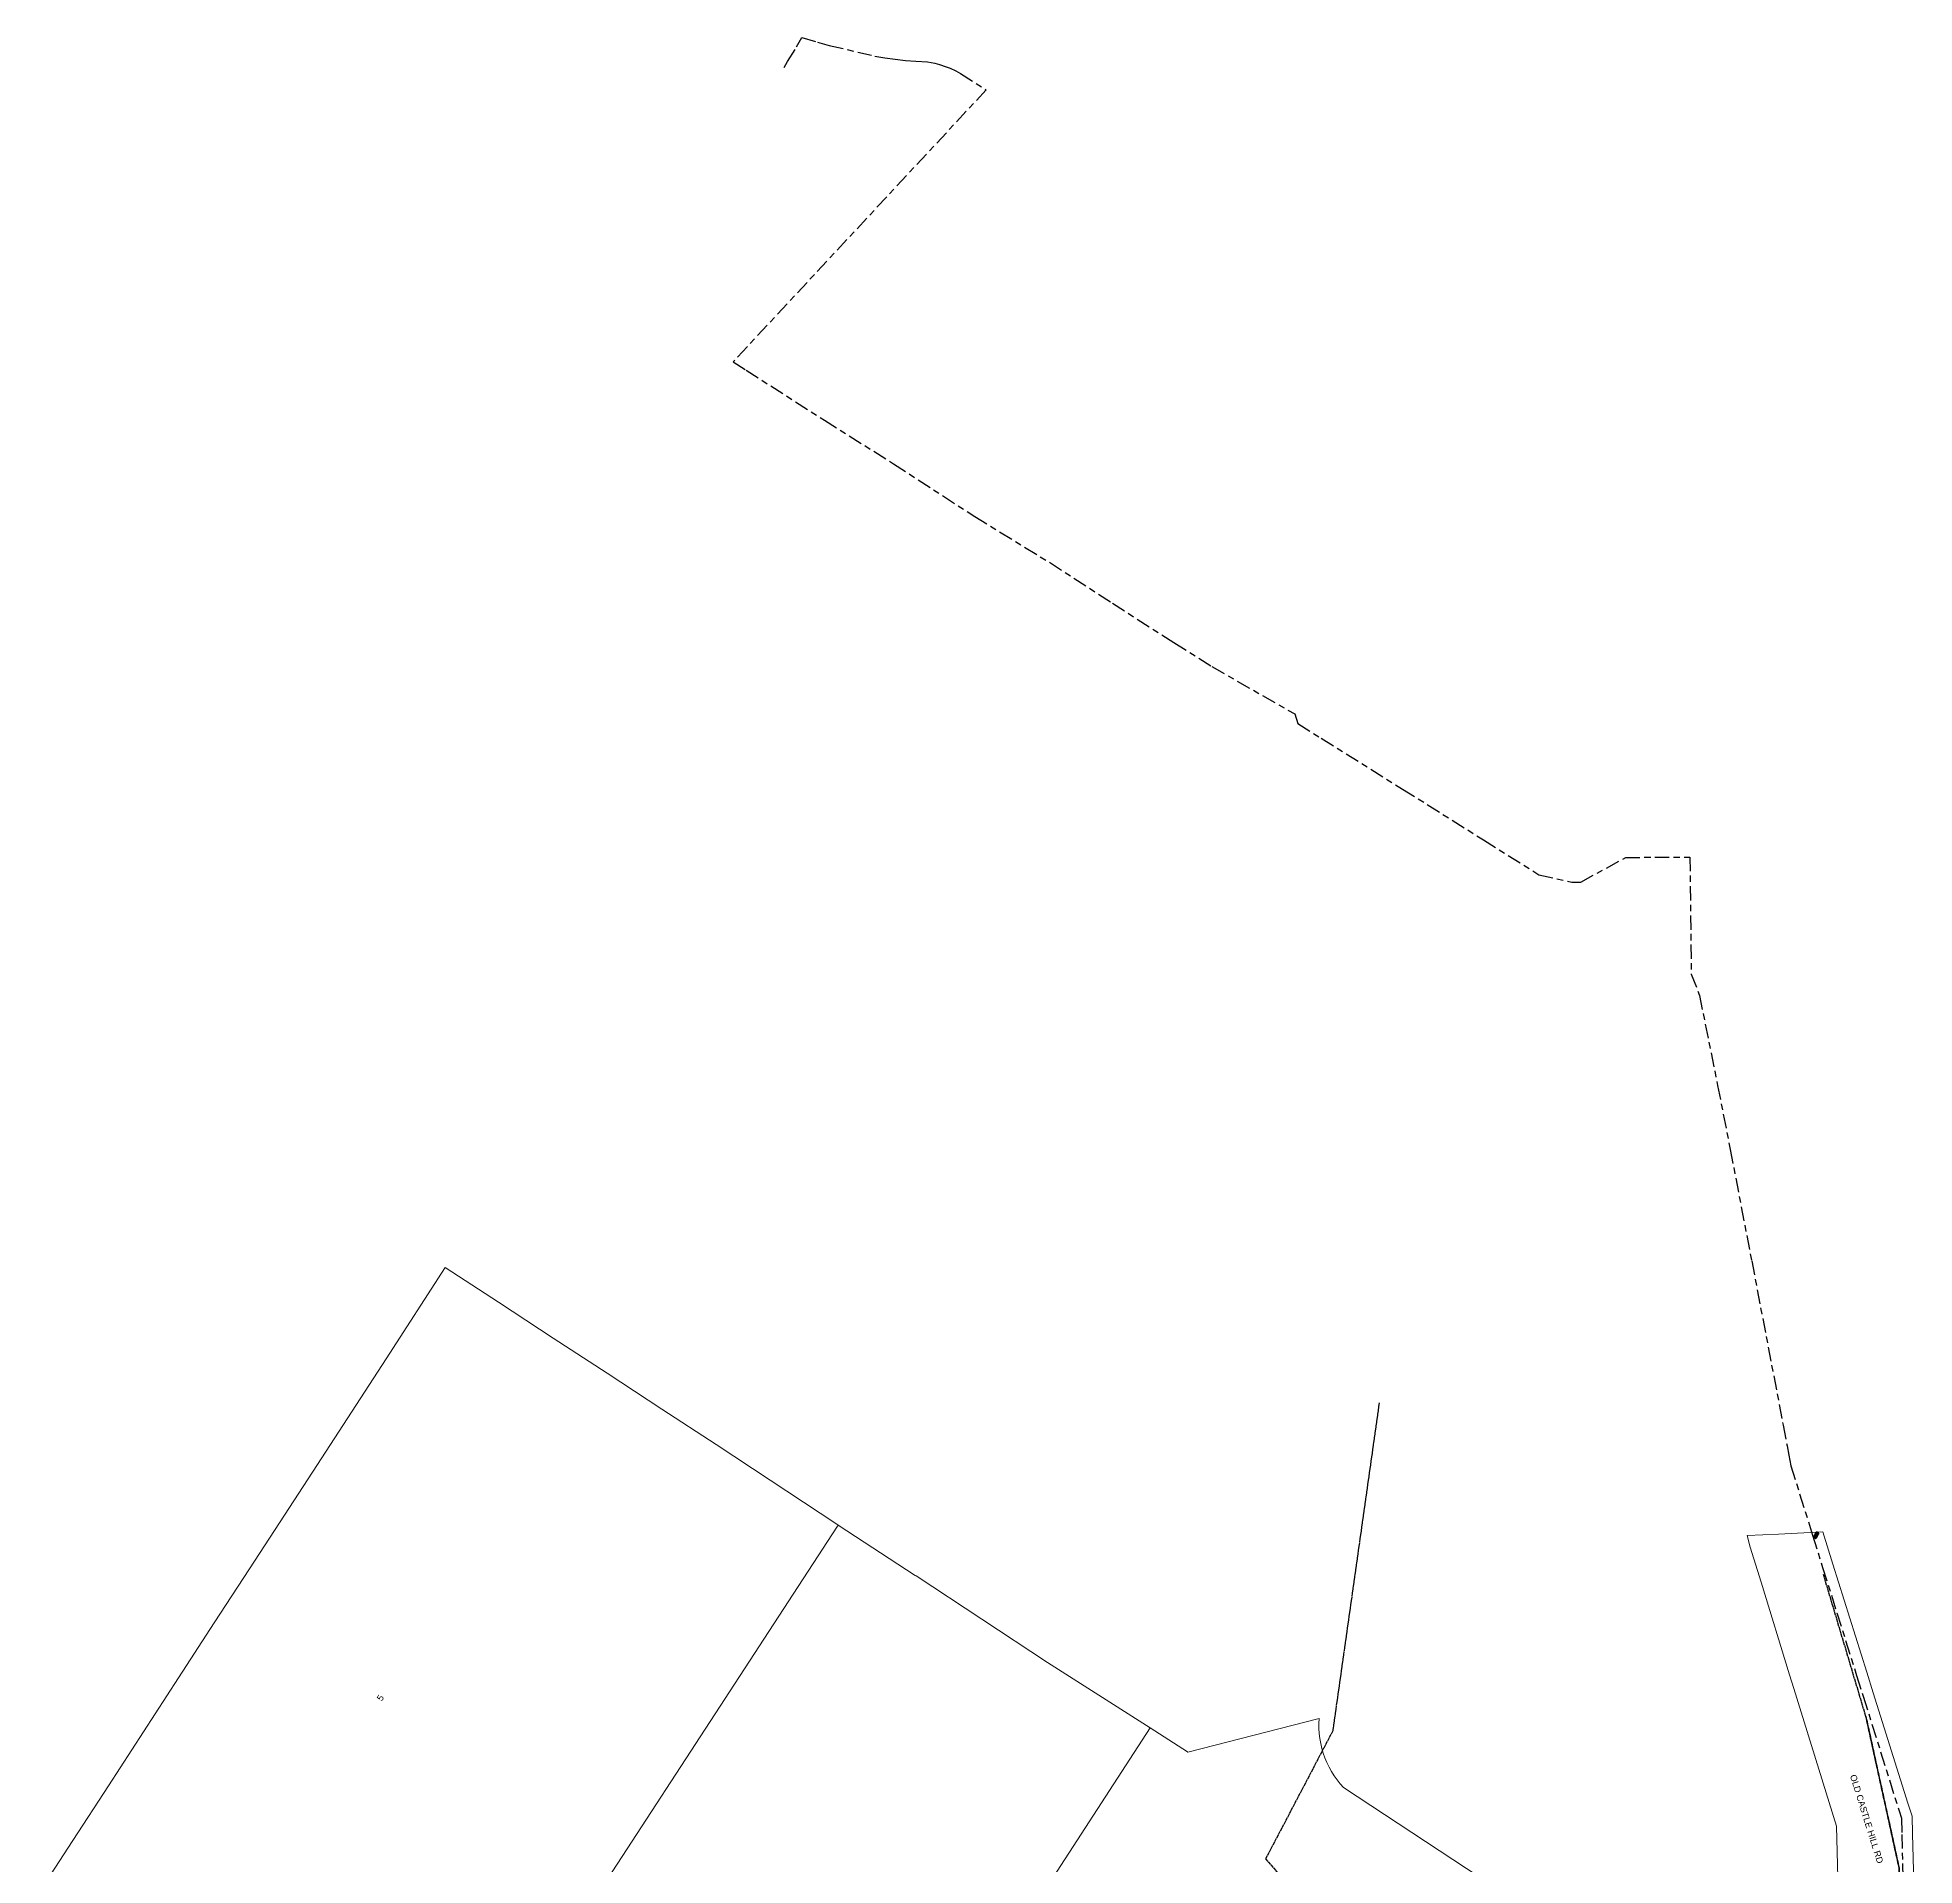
# Model space of a CAD drawing. Header units: metres. Extents: x 314728 to 315901, y 6265229 to 6266735.
# Drawn here: x 315025 to 315552, y 6266222 to 6266735 of the extents above; entities that cross this region are included whole.
import ezdxf
from ezdxf.enums import TextEntityAlignment as Align

# ---------------------------------------------------------------- set-up
doc = ezdxf.new("R2010")
doc.units = ezdxf.units.M
doc.linetypes.add('Cable Exist OH', pattern=[1, 1, 0])
doc.linetypes.add('Cable Exist UG', pattern=[8.2, 4, -1.2, 1.8, -1.2])
doc.layers.get('0').update_dxf_attribs({"color": 6})
doc.layers.add('Cadastre Land Parcels_SP_EXT', color=250, linetype='Continuous', lineweight=5)
doc.layers.add('Cadastre Roads_SP_EXT', color=250, linetype='Continuous', lineweight=5)
for name, color, linetype in [('Equip_SP_LV_NEW', 2, 'Continuous'), ('Mains_HV_EXT', 7, 'Continuous'), ('Mains_SL_EXT', 7, 'Continuous')]:
    doc.layers.add(name, color=color, linetype=linetype)
doc.styles.get("Standard").update_dxf_attribs({"font": 'arial.ttf'})

# ---------------------------------------------------------------- blocks, each defined once
blk = doc.blocks.new('LV_STJ_NEW')
blk.add_hatch(color=256).paths.add_polyline_path([(0.91, 0.13, 0.414214), (0.59, 0.45), (-0.59, 0.45, 0.414214), (-0.91, 0.13), (-0.91, -0.13, 0.414214), (-0.59, -0.45), (0.59, -0.45, 0.414214), (0.91, -0.13)])
blk.add_lwpolyline([(-0.91, 0.13), (-0.91, -0.13, 0.414214), (-0.59, -0.45), (0.59, -0.45, 0.414214), (0.91, -0.13), (0.91, 0.13, 0.414214), (0.59, 0.45), (-0.59, 0.45, 0.414214)], format="xyb", close=True)
for tag, flags, p in [('ORIENTATION', 9, (1.5, 0)), ('STATE', 9, (1.5, -0.8)), ('OWNED_BY', 9, (1.5, -1)), ('OPERATED_BY', 9, (1.5, -1.2)), ('OPERATING_VOLTAGE', 9, (1.5, -1.6)), ('CONSTRUCTED_VOLTAGE', 9, (1.5, -1.8)), ('TYPE', 9, (1.5, -2.2)), ('Z', 1, (1.5, -2.4)), ('USAGE', 9, (1.5, -0.2)), ('LEGEND', 9, (1.5, -0.4)), ('NOTES', 9, (1.5, -0.6)), ('MAINTAINED_BY', 9, (1.5, -1.4)), ('NUMBER_OF_PHASES', 9, (1.5, -2))]:
    blk.add_attdef(tag, text='', height=0.2, dxfattribs=dict(flags=flags)).set_placement(p, align=Align.MIDDLE_LEFT)

msp = doc.modelspace()

# ---------------------------------------------------------------- linework, layer by layer
at = {"layer": 'Cadastre Land Parcels_SP_EXT', "linetype": 'Continuous'}
for points in [[(315152.21, 6266167.43), (315249.84, 6266317.07), (315250.03, 6266317.33), (315249.59, 6266317.61), (315230.87, 6266329.93), (315215.77, 6266340.02), (315200.49, 6266349.89), (315185.16, 6266359.96), (315170.02, 6266369.86), (315154.63, 6266379.89), (315154.63, 6266379.89), (315139.68, 6266389.64), (315123.09, 6266364.03), (315105.04, 6266336.21), (315094.59, 6266320.16), (315084.79, 6266305.11), (315074.87, 6266289.94), (315064.85, 6266274.55), (315054.99, 6266259.38), (315045.16, 6266244.21), (315035.17, 6266228.85), (315025.25, 6266213.65)], [(315285.15, 6266179.7), (315337.56, 6266260.49), (315308.72, 6266278.77), (315271.86, 6266303.12), (315271.66, 6266303.25), (315271.66, 6266303.25), (315250.03, 6266317.33), (315249.84, 6266317.07), (315152.21, 6266167.43)], [(315449.42, 6266205.82), (315391.86, 6266243.69), (315390.94, 6266244.78), (315390.06, 6266245.88), (315389.24, 6266247.03), (315388.49, 6266248.22), (315387.8, 6266249.45), (315387.18, 6266250.71), (315386.64, 6266252.01), (315386.17, 6266253.34), (315385.77, 6266254.69), (315385.77, 6266254.69), (315385.45, 6266256.07), (315385.21, 6266257.45), (315385.04, 6266258.85), (315384.96, 6266260.26), (315384.95, 6266261.67), (315385.01, 6266263.06), (315348.13, 6266253.63), (315348.03, 6266253.7), (315337.56, 6266260.49), (315285.14, 6266179.7)]]:
    msp.add_lwpolyline(points, dxfattribs=at)
at = {"layer": 'Cadastre Roads_SP_EXT', "linetype": 'Continuous'}
msp.add_lwpolyline([(315552.13, 6266210.21), (315551.56, 6266230.75), (315551.46, 6266235.65), (315550.29, 6266239.34), (315540.58, 6266270.26), (315538.75, 6266276.09), (315530.83, 6266301.34), (315529.22, 6266306.39), (315529.22, 6266306.39), (315526.39, 6266315.44), (315513.97, 6266314.85), (315505.13, 6266314.44), (315505.99, 6266311.15), (315509.09, 6266301.31), (315517.09, 6266275.36), (315518.27, 6266271.47), (315530.25, 6266232.9), (315530.75, 6266214.8)], dxfattribs=at)
at = {"layer": 'Mains_HV_EXT', "linetype": 'Cable Exist UG'}
msp.add_lwpolyline([(315234.85, 6266726.42), (315235.8, 6266728.08), (315238.31, 6266732.19), (315239.79, 6266734.83), (315239.79, 6266734.83), (315244.18, 6266733.57), (315247.5, 6266732.63), (315260.32, 6266729.65), (315263.12, 6266729.17), (315266.02, 6266728.75), (315268.9, 6266728.43), (315271.8, 6266728.19), (315275.12, 6266728.03), (315277.12, 6266727.63), (315278.42, 6266727.29), (315280.36, 6266726.65), (315281.46, 6266726.21), (315283.06, 6266725.51), (315284.36, 6266724.79), (315291.55, 6266720.14), (315220.52, 6266643.82), (315220.52, 6266643.82), (315224.17, 6266641.46), (315246.13, 6266627.44), (315265.56, 6266615.22), (315265.56, 6266615.22), (315288.32, 6266600.41), (315309.32, 6266587.57), (315327.02, 6266576.06), (315344.27, 6266565.02), (315344.27, 6266565.02), (315354.92, 6266558.33), (315378.15, 6266545), (315378.15, 6266545), (315379.04, 6266542.32), (315385.62, 6266538.2), (315408.43, 6266523.94), (315408.43, 6266523.94), (315431.11, 6266509.68), (315446.71, 6266499.9), (315455.97, 6266497.78), (315458.46, 6266497.84), (315458.46, 6266497.84), (315471.08, 6266504.74), (315489.1, 6266504.86), (315489.46, 6266472.02), (315491.79, 6266466.01), (315491.79, 6266466.01), (315496.87, 6266440.73), (315500.43, 6266422.79), (315506.43, 6266391.49), (315506.43, 6266391.49), (315515.27, 6266345.37), (315516.35, 6266339.65), (315516.87, 6266337.03), (315516.87, 6266337.03), (315517.43, 6266333.97), (315523.53, 6266314.57), (315526.35, 6266305.51), (315530.35, 6266292.78), (315530.35, 6266292.78), (315535.89, 6266275.18), (315537.73, 6266269.36), (315547.81, 6266237.22), (315548.47, 6266235.14), (315548.57, 6266230.56), (315549.13, 6266209.74)], dxfattribs=at)
at = {"layer": 'Mains_HV_EXT', "linetype": 'Cable Exist OH'}
for points in [[(315401.86, 6266351.64), (315388.82, 6266259.59), (315369.99, 6266223.69), (315402.92, 6266185.94), (315430.05, 6266170.96), (315453.58, 6266150.45)], [(315549.78, 6266075.83), (315549.35, 6266118.18), (315549.23, 6266165.72), (315547.82, 6266221.18), (315538.49, 6266263.66), (315526.6, 6266303.46)]]:
    msp.add_lwpolyline(points, dxfattribs=at)
at = {"layer": 'Mains_SL_EXT', "linetype": 'Cable Exist OH'}
msp.add_lwpolyline([(315538.49, 6266263.66), (315547.82, 6266221.18), (315549.23, 6266165.72)], dxfattribs=at)

# ---------------------------------------------------------------- block references
at = {"layer": 'Equip_SP_LV_NEW', "linetype": 'Continuous', "rotation": 59.61454777687246}
msp.add_blockref('LV_STJ_NEW', (315524.54, 6266314.53), dxfattribs=at)

# ---------------------------------------------------------------- texts
at = {"layer": 'Cadastre Land Parcels_SP_EXT'}
msp.add_text('5', height=1.8, rotation=56.9073, dxfattribs=at).set_placement((315121.87, 6266267.81))
at = {"layer": 'Cadastre Roads_SP_EXT'}
msp.add_text('OLD CASTLE HILL RD', height=1.8, rotation=287.2858, dxfattribs=at).set_placement((315534, 6266247.03))

doc.saveas('drawing.dxf')
